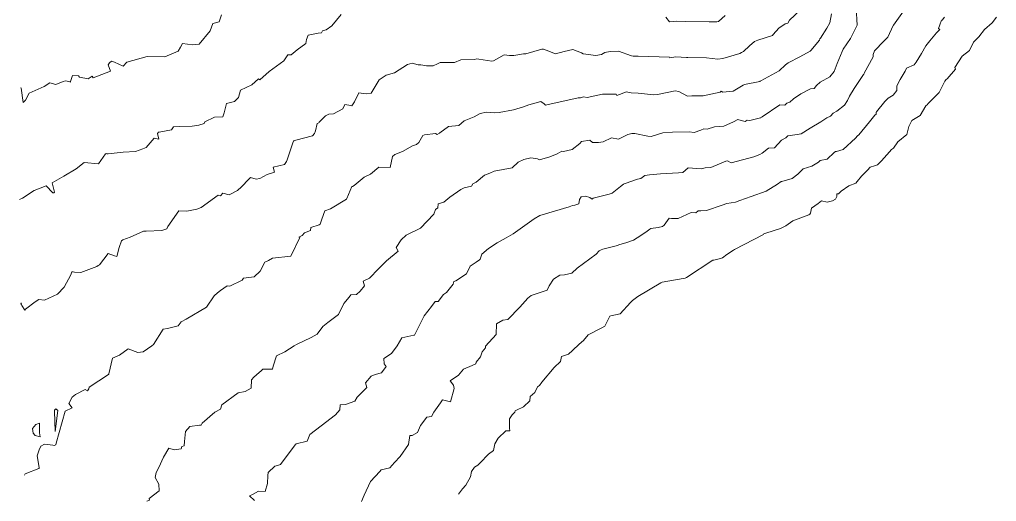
# Model space of a CAD drawing. Header units: inches. Extents: x 1412000 to 1412328, y 4931096 to 4931684.
# Drawn here: x 1412000 to 1412162.4, y 4931095.6 to 4931175.7 of the extents above; entities that cross this region are included whole.
import ezdxf

# ---------------------------------------------------------------- set-up
doc = ezdxf.new("R2010")
doc.units = ezdxf.units.IN
doc.header["$MEASUREMENT"] = 0

# ---------------------------------------------------------------- blocks, each defined once
blk = doc.blocks.new('CONTOURS')
at = {"color": 242, "lineweight": 0, "true_color": 0xcd2027}
for points in [[(1412033.62, 4931176.47), (1412033.23, 4931175.29), (1412032.19, 4931175.01), (1412031.74, 4931173.8), (1412029.89, 4931171.62), (1412028.78, 4931171.47), (1412027.11, 4931171.73), (1412026.81, 4931171.1), (1412026.42, 4931170.41), (1412024.16, 4931169.51), (1412021.23, 4931169.54), (1412017.87, 4931168.63), (1412017.27, 4931167.95), (1412015.81, 4931168.6), (1412015.29, 4931168.75), (1412015.01, 4931168.48), (1412014.75, 4931168.15), (1412015.17, 4931167.11), (1412012.29, 4931165.98), (1412012.12, 4931166.27), (1412011.44, 4931165.86), (1412009.97, 4931166.09), (1412009.83, 4931166.33), (1412008.84, 4931166.4), (1412008.52, 4931165.38), (1412008.52, 4931165.34), (1412008.49, 4931165.31), (1412008.47, 4931165.35), (1412007.66, 4931165.53), (1412007.3, 4931165.37), (1412006.06, 4931164.87), (1412005.05, 4931165.19), (1412004.15, 4931164.57), (1412001.63, 4931163.47), (1412001.02, 4931162.3), (1412000.64, 4931161.92), (1412000.32, 4931164.29), (1412000.25, 4931164.4)], [(1412117.35, 4931176.36), (1412116.22, 4931175.36), (1412115.97, 4931175.32), (1412115.94, 4931175.32), (1412114.7, 4931175.31), (1412110.67, 4931175.37), (1412109.32, 4931175.4), (1412108.1, 4931175.31), (1412107.45, 4931176.08)], [(1412053.51, 4931176.55), (1412051.95, 4931174.64), (1412050.98, 4931174), (1412050.39, 4931173.81), (1412050.21, 4931173.46), (1412049.67, 4931173.44), (1412048.02, 4931173.08), (1412047.74, 4931172.37), (1412047.62, 4931171.7), (1412046.19, 4931170.65), (1412045.18, 4931169.83), (1412044.63, 4931169.84), (1412043.98, 4931168.8), (1412041.51, 4931167.05), (1412039.99, 4931165.67), (1412039.78, 4931165.83), (1412038.67, 4931164.86), (1412036.75, 4931163.94), (1412036.45, 4931162.76), (1412035.78, 4931162.05), (1412034.41, 4931161.76), (1412034.07, 4931160.19), (1412033.81, 4931159.54), (1412032.45, 4931159.48), (1412030.81, 4931158.7), (1412030.71, 4931158.44), (1412029.83, 4931158.15), (1412028.74, 4931157.95), (1412026.65, 4931157.92), (1412025.63, 4931157.84), (1412025.27, 4931157.38), (1412023.24, 4931156.96), (1412023.13, 4931156.97), (1412022.98, 4931156.78), (1412023.18, 4931155.83), (1412022.42, 4931155.97), (1412021.08, 4931154.44), (1412020.51, 4931154.18), (1412019.29, 4931153.77), (1412017.24, 4931153.63), (1412014.75, 4931153.4), (1412014.66, 4931153.4), (1412014.56, 4931153.38), (1412014.53, 4931153.41), (1412014.34, 4931153.36), (1412013.16, 4931151.74), (1412010.75, 4931151.94), (1412009.45, 4931150.89), (1412007.4, 4931149.69), (1412005.43, 4931148.55), (1412005.82, 4931147), (1412005.75, 4931146.9), (1412005.73, 4931146.88), (1412005.63, 4931146.88), (1412005.56, 4931146.9), (1412004.44, 4931148.08), (1412002.44, 4931147.29), (1412000.54, 4931146.03), (1412000.03, 4931145.78)], [(1412130.69, 4931178.1), (1412128.05, 4931175.56), (1412127.77, 4931175.1), (1412127.3, 4931175), (1412126.28, 4931174.26), (1412125.32, 4931173.21), (1412125.18, 4931173.02), (1412122.74, 4931172.28), (1412122.19, 4931172.04), (1412121.36, 4931171.32), (1412120.36, 4931170.4), (1412120.03, 4931170.2), (1412119.76, 4931170.07), (1412116.92, 4931169.21), (1412116.12, 4931169.13), (1412114.23, 4931169.34), (1412111.12, 4931169.37), (1412111, 4931169.39), (1412110.9, 4931169.4), (1412109.11, 4931169.48), (1412108.11, 4931169.31), (1412108.07, 4931169.43), (1412102.85, 4931169.58), (1412102.16, 4931169.6), (1412102.02, 4931169.62), (1412101.78, 4931169.64), (1412099.62, 4931170.46), (1412098.2, 4931170.39), (1412097.35, 4931170.21), (1412096.75, 4931169.89), (1412095.85, 4931169.72), (1412093.71, 4931169.97), (1412093.47, 4931170.17), (1412092, 4931170.73), (1412090.59, 4931170.36), (1412089.15, 4931169.97), (1412087.57, 4931170.62), (1412087.12, 4931170.79), (1412086.84, 4931170.74), (1412084.17, 4931170.01), (1412084.13, 4931169.97), (1412083.83, 4931169.99), (1412082.21, 4931169.73), (1412081.47, 4931169.71), (1412080.61, 4931169.83), (1412078.83, 4931168.81), (1412078.54, 4931168.79), (1412076.37, 4931169.12), (1412076, 4931169.16), (1412075.71, 4931169.04), (1412073.4, 4931169.01), (1412072.34, 4931168.57), (1412070.42, 4931168.54), (1412069.97, 4931168.54), (1412069.51, 4931168.32), (1412068.8, 4931168), (1412067.71, 4931168.01), (1412066.75, 4931168.17), (1412066.31, 4931168.16), (1412065.31, 4931168.42), (1412064.53, 4931168.21), (1412062.39, 4931166.86), (1412061, 4931166.43), (1412059.84, 4931165.66), (1412058.48, 4931163.47), (1412057.66, 4931163.32), (1412056.42, 4931163.5), (1412055.74, 4931162.01), (1412055.28, 4931161.36), (1412055.08, 4931161.4), (1412054.08, 4931161.57), (1412053.77, 4931160.87), (1412052.21, 4931160.03), (1412051.47, 4931159.95), (1412050.88, 4931159.7), (1412049.83, 4931158.63), (1412049.81, 4931158.52), (1412049.49, 4931158.43), (1412049.21, 4931157.2), (1412049.07, 4931156.76), (1412048.74, 4931156.37), (1412045.97, 4931155.63), (1412045.62, 4931155.52), (1412045.59, 4931155.5), (1412045.54, 4931155.35), (1412044.49, 4931152.21), (1412044.41, 4931152.12), (1412044.07, 4931151.58), (1412042.22, 4931151.16), (1412042.43, 4931150.34), (1412041.22, 4931149.92), (1412039.96, 4931149.3), (1412039.38, 4931149.19), (1412038.4, 4931149.42), (1412036.64, 4931147.62), (1412036.55, 4931147.54), (1412036.24, 4931147.29), (1412034.87, 4931146.54), (1412033.81, 4931146.86), (1412033.44, 4931146.42), (1412033.04, 4931146.49), (1412030.23, 4931144.47), (1412029.52, 4931144.19), (1412027.86, 4931143.86), (1412026.52, 4931143.89), (1412024.69, 4931141.28), (1412024.5, 4931140.93), (1412023.69, 4931140.64), (1412021.1, 4931140.51), (1412020.65, 4931140.55), (1412018.44, 4931139.52), (1412017.18, 4931139.08), (1412016.96, 4931138.9), (1412016.61, 4931137.83), (1412016.23, 4931136.34), (1412015.84, 4931136.45), (1412014.79, 4931136.81), (1412013.31, 4931134.96), (1412013.11, 4931134.82), (1412012.86, 4931134.68), (1412010.21, 4931133.65), (1412009.15, 4931133.72), (1412008.95, 4931133.78), (1412008.71, 4931133.76), (1412008.57, 4931133.3), (1412007.44, 4931131.21), (1412006.33, 4931130.09), (1412004.18, 4931129.05), (1412003.21, 4931129.17), (1412002.65, 4931128.79), (1412001, 4931127.59), (1412000.9, 4931127.4), (1412000.4, 4931128.2), (1412000.28, 4931128.63), (1412000.2, 4931128.43)], [(1412135, 4931176.64), (1412134.76, 4931175.14), (1412134.26, 4931174.26), (1412133.17, 4931172.6), (1412133.09, 4931172.49), (1412133, 4931172.28), (1412131.57, 4931170.52), (1412131.47, 4931170.41), (1412129.74, 4931169.51), (1412127.83, 4931168.52), (1412127.58, 4931168.32), (1412127.37, 4931168.18), (1412126.29, 4931167.18), (1412123.85, 4931165.82), (1412123.26, 4931165.52), (1412123.16, 4931165.45), (1412123.09, 4931165.4), (1412120.56, 4931164.89), (1412120.34, 4931164.77), (1412118.64, 4931163.76), (1412116.97, 4931163.62), (1412116.69, 4931163.76), (1412116.53, 4931163.63), (1412113.67, 4931163.01), (1412111.79, 4931162.99), (1412111.07, 4931162.95), (1412109.63, 4931163.72), (1412109.02, 4931163.86), (1412106.07, 4931163.22), (1412105.49, 4931163.2), (1412102.89, 4931163.48), (1412101.7, 4931163.52), (1412100.9, 4931163.69), (1412100.22, 4931163.42), (1412099.35, 4931163.09), (1412099.2, 4931163.3), (1412096.97, 4931163.3), (1412096.95, 4931163.29), (1412094.4, 4931162.73), (1412093.76, 4931162.86), (1412093.28, 4931162.69), (1412092.91, 4931162.66), (1412088.21, 4931161.64), (1412087.46, 4931161.47), (1412087.25, 4931161.7), (1412086.68, 4931162.06), (1412084.68, 4931161.54), (1412083.81, 4931161.16), (1412082.15, 4931160.69), (1412079.79, 4931160.23), (1412078.96, 4931160.21), (1412077.63, 4931160.3), (1412076.62, 4931160.05), (1412075.62, 4931159.5), (1412073.96, 4931158.85), (1412073.04, 4931158.09), (1412071.34, 4931157.93), (1412069.91, 4931156.86), (1412069.86, 4931156.79), (1412069.47, 4931156.6), (1412069.16, 4931156.73), (1412067.36, 4931156.56), (1412067.08, 4931156.43), (1412066.42, 4931155.28), (1412066.04, 4931154.91), (1412065.33, 4931154.7), (1412063.72, 4931153.78), (1412062.44, 4931153.26), (1412062.04, 4931152.91), (1412061.64, 4931151.12), (1412059.78, 4931151.16), (1412058.39, 4931150.02), (1412057.32, 4931149.51), (1412055.68, 4931148.14), (1412055.39, 4931147.94), (1412055.27, 4931147.93), (1412054.42, 4931145.96), (1412054.36, 4931145.82), (1412051.74, 4931144.25), (1412050.78, 4931143.9), (1412050.31, 4931142.54), (1412049.99, 4931141.72), (1412049.82, 4931141.56), (1412048.47, 4931141.15), (1412048.41, 4931140.65), (1412047.38, 4931140.25), (1412047.03, 4931139.79), (1412046.9, 4931139.78), (1412046.48, 4931139.53), (1412046.61, 4931139.49), (1412045.15, 4931136.35), (1412042.06, 4931136.05), (1412041.43, 4931135.66), (1412040.79, 4931135.38), (1412040.03, 4931133.86), (1412039.06, 4931132.93), (1412037.27, 4931132.72), (1412037.03, 4931132.38), (1412034.97, 4931131.38), (1412034.54, 4931131.47), (1412033.41, 4931130.7), (1412032.94, 4931130.26), (1412032.36, 4931129.79), (1412031.13, 4931127.93), (1412027.75, 4931125.93), (1412026.89, 4931125.47), (1412026.41, 4931124.79), (1412024.62, 4931124.34), (1412023.91, 4931124.23), (1412022.3, 4931121.72), (1412022, 4931121.47), (1412020.58, 4931120.5), (1412019.71, 4931120.39), (1412018.1, 4931120.97), (1412016.67, 4931119.91), (1412015.5, 4931119.45), (1412014.88, 4931116.81), (1412014.9, 4931116.77), (1412014.83, 4931116.71), (1412014.83, 4931116.7), (1412014.81, 4931116.7), (1412011.63, 4931114.59), (1412011.57, 4931114.36), (1412011.34, 4931114.02), (1412010.92, 4931114.2), (1412009.34, 4931113.38), (1412008.76, 4931112.93), (1412008.23, 4931111.88), (1412008.78, 4931111.17), (1412007.6, 4931110.61), (1412006.13, 4931105.32), (1412006.05, 4931105.03), (1412005.8, 4931104.9), (1412005.54, 4931104.98), (1412004.16, 4931105.15), (1412003.57, 4931104.79), (1412003.27, 4931104.18), (1412002.94, 4931103.21), (1412003.3, 4931101.26), (1412003.31, 4931101.18), (1412003.29, 4931101.14), (1412003.23, 4931101.11), (1412000.97, 4931100.21), (1412000.85, 4931100)], [(1412139.12, 4931177.65), (1412139.26, 4931174.75), (1412138.28, 4931172.78), (1412138.15, 4931172.52), (1412137.56, 4931171.63), (1412136.95, 4931170.75), (1412136.81, 4931170.4), (1412135.94, 4931168.41), (1412135.46, 4931167.03), (1412134.72, 4931166.19), (1412133.1, 4931165.29), (1412132.54, 4931164.72), (1412132.11, 4931164.23), (1412131.53, 4931164.15), (1412129.93, 4931163.35), (1412128.68, 4931162.53), (1412128.09, 4931161.98), (1412127.61, 4931161.77), (1412127.24, 4931161.48), (1412126.4, 4931161.5), (1412123.5, 4931159.55), (1412123.27, 4931159.39), (1412123.24, 4931159.35), (1412122.99, 4931159.28), (1412121.42, 4931158.92), (1412120.97, 4931158.97), (1412120.64, 4931158.75), (1412119.97, 4931158.89), (1412119.43, 4931159.06), (1412118.7, 4931158.72), (1412117.11, 4931157.97), (1412115.54, 4931157.84), (1412114.34, 4931157.5), (1412113.78, 4931157.54), (1412113.3, 4931157.31), (1412112.19, 4931156.94), (1412111.35, 4931157.03), (1412108.56, 4931157), (1412106.97, 4931156.84), (1412105.03, 4931156.25), (1412104.46, 4931156.31), (1412102.31, 4931156.78), (1412102.11, 4931156.74), (1412101.83, 4931156.73), (1412101.14, 4931156.61), (1412099.62, 4931155.83), (1412098.43, 4931156.06), (1412097.06, 4931155.38), (1412096.29, 4931155.24), (1412095.26, 4931155.24), (1412094.85, 4931155.66), (1412093.44, 4931155.41), (1412093.2, 4931155.07), (1412091.91, 4931154.12), (1412090.46, 4931153.77), (1412090.18, 4931153.81), (1412089.43, 4931153.38), (1412088.18, 4931152.86), (1412086.49, 4931152.4), (1412086.12, 4931152.55), (1412085.03, 4931152.73), (1412083.85, 4931152.42), (1412082.9, 4931152.01), (1412081.91, 4931151.03), (1412078.94, 4931150.51), (1412078.21, 4931150.15), (1412077.33, 4931149.83), (1412075.94, 4931148.66), (1412075.38, 4931148.37), (1412075.14, 4931148), (1412073.92, 4931147.72), (1412073.38, 4931147.43), (1412071.57, 4931146.18), (1412070.59, 4931145.34), (1412069.62, 4931145.06), (1412069.56, 4931144.4), (1412069.18, 4931144.12), (1412068.92, 4931143.36), (1412066.7, 4931141.02), (1412064.28, 4931139.89), (1412063.46, 4931139.07), (1412062.64, 4931137.79), (1412062.96, 4931137.19), (1412061.04, 4931135.58), (1412059.7, 4931134.27), (1412058.19, 4931132.74), (1412057.18, 4931132.22), (1412057.36, 4931131.45), (1412056.67, 4931130.54), (1412056.04, 4931130.01), (1412055.13, 4931129.93), (1412054.82, 4931129.56), (1412053.93, 4931128.53), (1412053.05, 4931126.7), (1412051.28, 4931125.34), (1412050.43, 4931124.7), (1412049.49, 4931123.43), (1412048.51, 4931122.84), (1412046.07, 4931121.7), (1412045.68, 4931121.49), (1412044.15, 4931120.46), (1412042.74, 4931119.82), (1412042.18, 4931118.1), (1412042.07, 4931117.61), (1412040.48, 4931117.59), (1412040.24, 4931117.4), (1412039.41, 4931116.68), (1412038.96, 4931116.3), (1412038.61, 4931115.85), (1412038.56, 4931114.44), (1412037.54, 4931113.9), (1412036.35, 4931113.67), (1412033.65, 4931111.69), (1412033.44, 4931110.97), (1412032.48, 4931110.47), (1412030.37, 4931108.63), (1412030.21, 4931108.3), (1412029.93, 4931108.32), (1412028.36, 4931108.08), (1412027.62, 4931107.25), (1412027.44, 4931105.57), (1412027.39, 4931104.86), (1412027, 4931104.77), (1412026.91, 4931104.39), (1412025.73, 4931104.19), (1412024.85, 4931104.49), (1412023.95, 4931103), (1412023.2, 4931101.25), (1412022.72, 4931100.46), (1412022.56, 4931099.59), (1412023.21, 4931098.51), (1412023.24, 4931097.39), (1412021.58, 4931096.1), (1412021.66, 4931095.83), (1412021.19, 4931095.68)], [(1412148.19, 4931178.77), (1412145.33, 4931174.76), (1412145.3, 4931174.72), (1412145.29, 4931174.72), (1412145.28, 4931174.71), (1412145.27, 4931174.69), (1412144.39, 4931172.74), (1412143.73, 4931172.09), (1412142.17, 4931170.5), (1412141.96, 4931169.89), (1412141.91, 4931169.49), (1412140.45, 4931166.76), (1412140.38, 4931166.58), (1412140.35, 4931166.57), (1412140.32, 4931166.53), (1412138.8, 4931164.25), (1412138.01, 4931162.98), (1412137.67, 4931162.26), (1412137.17, 4931161.47), (1412135.9, 4931160.45), (1412135.3, 4931160.11), (1412134.84, 4931159.66), (1412134.22, 4931159.34), (1412133.23, 4931158.69), (1412131.45, 4931157.62), (1412129.98, 4931156.71), (1412129.31, 4931156.58), (1412127.75, 4931156.37), (1412127.4, 4931156.01), (1412126.7, 4931155.67), (1412125.52, 4931154.38), (1412124.56, 4931154.32), (1412123.5, 4931153.51), (1412123.08, 4931153.27), (1412122.08, 4931152.89), (1412118.34, 4931151.9), (1412117.71, 4931152.23), (1412117.47, 4931152.18), (1412114.94, 4931151.1), (1412114.01, 4931151.03), (1412113.33, 4931150.91), (1412111.89, 4931150.98), (1412111.18, 4931151.07), (1412110.31, 4931150.27), (1412109.58, 4931150.23), (1412106.57, 4931150.04), (1412104.78, 4931149.9), (1412103.98, 4931149.75), (1412103.3, 4931149.27), (1412102.75, 4931149.15), (1412100.69, 4931148.44), (1412100.56, 4931148.41), (1412100.43, 4931148.34), (1412099.93, 4931147.95), (1412098.53, 4931146.84), (1412098.04, 4931146.7), (1412095.39, 4931146.02), (1412095.2, 4931145.87), (1412094.82, 4931146.12), (1412094.11, 4931146.36), (1412093.4, 4931146.24), (1412093.12, 4931145.8), (1412093, 4931145.08), (1412092.32, 4931144.87), (1412091.93, 4931144.81), (1412091.4, 4931144.56), (1412086.51, 4931143.11), (1412085.6, 4931142.59), (1412082.09, 4931140.06), (1412080.92, 4931139.44), (1412079.43, 4931138.57), (1412078.01, 4931137.63), (1412076.9, 4931136.73), (1412076.62, 4931135.88), (1412076.51, 4931135.77), (1412075.95, 4931135.38), (1412074.94, 4931134.71), (1412074.35, 4931133.44), (1412072.56, 4931132.3), (1412072.2, 4931132.19), (1412072.09, 4931131.75), (1412070.99, 4931130.32), (1412070.53, 4931130.02), (1412069.61, 4931128.83), (1412069.1, 4931128.87), (1412068.5, 4931128.01), (1412067.32, 4931126.44), (1412065.68, 4931123.28), (1412065.58, 4931123.27), (1412063.58, 4931122.83), (1412062.81, 4931121.5), (1412061.85, 4931120.23), (1412060.6, 4931119.4), (1412060.66, 4931118.51), (1412060.98, 4931118.03), (1412060.22, 4931116.98), (1412059.15, 4931116.71), (1412058.49, 4931116.44), (1412057.54, 4931115.34), (1412057.76, 4931114.58), (1412056.17, 4931112.97), (1412055.79, 4931112.29), (1412054.21, 4931111.72), (1412053.31, 4931111.68), (1412053.25, 4931110.87), (1412052.53, 4931110.02), (1412050.19, 4931108.2), (1412048.3, 4931106.73), (1412047.85, 4931105.64), (1412046.02, 4931105.19), (1412045.95, 4931105.16), (1412045.85, 4931105.09), (1412045.85, 4931105.06), (1412043.43, 4931101.77), (1412042.89, 4931101.59), (1412042.47, 4931101.5), (1412041.36, 4931100.44), (1412041.31, 4931099.95), (1412041.25, 4931098.62), (1412040.89, 4931097.26), (1412039.76, 4931097.35), (1412038.77, 4931096.76), (1412038.24, 4931096.56), (1412039.09, 4931095.76)], [(1412153.78, 4931176.09), (1412153.4, 4931175.57), (1412153.27, 4931175.57), (1412153.01, 4931174.82), (1412152.82, 4931174.18), (1412153.03, 4931174.05), (1412152.47, 4931173.49), (1412151.36, 4931172.16), (1412150.7, 4931171.32), (1412149.95, 4931170.07), (1412149.09, 4931168.6), (1412148.75, 4931168.18), (1412147.47, 4931167.6), (1412147.23, 4931167.11), (1412146.42, 4931165.72), (1412145.86, 4931164.7), (1412145.89, 4931163.9), (1412145.25, 4931163.14), (1412144.42, 4931162.63), (1412143.86, 4931162.07), (1412142.49, 4931160.33), (1412142.48, 4931160.31), (1412142.46, 4931160.28), (1412142.44, 4931159.99), (1412142.19, 4931159.78), (1412141.31, 4931158.7), (1412139.55, 4931156.55), (1412139.34, 4931156.36), (1412138.99, 4931155.96), (1412136.95, 4931154.07), (1412135.83, 4931153.76), (1412135.69, 4931153.76), (1412135.44, 4931153.59), (1412134.31, 4931152.5), (1412133.14, 4931152.25), (1412132.87, 4931152.02), (1412131.75, 4931151.33), (1412130.32, 4931150.89), (1412129.42, 4931149.98), (1412128.46, 4931149.29), (1412126.74, 4931148.79), (1412126.64, 4931148.76), (1412126.01, 4931148.36), (1412124.15, 4931147.16), (1412121.63, 4931146.29), (1412119.77, 4931145.63), (1412119.04, 4931145.35), (1412117.62, 4931145.11), (1412116.85, 4931144.83), (1412114.25, 4931143.95), (1412113.27, 4931143.9), (1412112.84, 4931143.88), (1412112.46, 4931143.57), (1412111.7, 4931143.61), (1412109.51, 4931142.65), (1412108.41, 4931142.63), (1412108.05, 4931142.7), (1412107.2, 4931141.51), (1412106.93, 4931141.31), (1412106.19, 4931141.12), (1412104.97, 4931140.95), (1412104.81, 4931140.84), (1412104.17, 4931140.38), (1412102.73, 4931139.43), (1412102.1, 4931139.05), (1412101.01, 4931138.65), (1412099.64, 4931138.24), (1412099.43, 4931138.17), (1412097.01, 4931137.55), (1412096.74, 4931137.41), (1412096.39, 4931137.24), (1412095.88, 4931136.71), (1412092.72, 4931134.37), (1412091.86, 4931133.57), (1412090.6, 4931133.26), (1412089.87, 4931133.21), (1412088.79, 4931132.58), (1412088.07, 4931131.44), (1412087.75, 4931130.71), (1412085.07, 4931129.84), (1412084.54, 4931129.4), (1412083.22, 4931127.91), (1412081.18, 4931125.87), (1412080.35, 4931125.77), (1412079.33, 4931125.13), (1412079.29, 4931123.38), (1412077.5, 4931121.44), (1412077.49, 4931121.15), (1412076.96, 4931120.49), (1412076.64, 4931119.68), (1412075.96, 4931118.78), (1412075.88, 4931118.5), (1412075.29, 4931118.2), (1412073.86, 4931117.59), (1412072.99, 4931116.63), (1412071.63, 4931115.69), (1412072.19, 4931114.96), (1412072.26, 4931114.37), (1412071.69, 4931112.2), (1412070.34, 4931112.52), (1412070.01, 4931112.01), (1412068.9, 4931110.48), (1412068.5, 4931109.72), (1412067.73, 4931109.62), (1412066.71, 4931108.23), (1412066.2, 4931107.06), (1412065.28, 4931106.59), (1412064.9, 4931106.61), (1412064.69, 4931105.08), (1412063.28, 4931103.08), (1412062.38, 4931102.11), (1412061.6, 4931101.19), (1412060.13, 4931100.87), (1412059.93, 4931100.58), (1412058.38, 4931098.97), (1412057.33, 4931096.68), (1412056.85, 4931095.63)], [(1412162.43, 4931176.09), (1412161.71, 4931175.13), (1412160.47, 4931174.03), (1412159.52, 4931172.81), (1412158.63, 4931171.92), (1412157.95, 4931170.52), (1412156.74, 4931169.6), (1412155.54, 4931167.74), (1412155.65, 4931167.47), (1412154.24, 4931165.84), (1412154.05, 4931165.7), (1412153.84, 4931165.45), (1412153.8, 4931165.34), (1412152.93, 4931163.54), (1412151.05, 4931161.66), (1412150.97, 4931161.56), (1412150.7, 4931161.33), (1412149.73, 4931159.74), (1412148.36, 4931158.9), (1412147.89, 4931157.9), (1412147.52, 4931156.58), (1412146.02, 4931155.36), (1412145.34, 4931154.32), (1412145.01, 4931154.09), (1412144.65, 4931153.73), (1412143.34, 4931152.23), (1412142.65, 4931151.55), (1412142.17, 4931151.36), (1412141.45, 4931151.14), (1412140.99, 4931150.65), (1412140.01, 4931149.65), (1412139.29, 4931148.77), (1412139.04, 4931148.51), (1412137.9, 4931148.04), (1412136.59, 4931147.17), (1412136.16, 4931146.72), (1412135.92, 4931146.73), (1412135.88, 4931146.28), (1412135.7, 4931145.82), (1412135.15, 4931145.55), (1412134.31, 4931145.32), (1412133.36, 4931145.57), (1412132.81, 4931145.15), (1412131.69, 4931144.34), (1412131.52, 4931143.53), (1412131.42, 4931143.33), (1412131.22, 4931143.23), (1412128.56, 4931142.23), (1412127.44, 4931141.4), (1412126.55, 4931141), (1412124.09, 4931140.17), (1412123.74, 4931140.08), (1412123.68, 4931139.99), (1412118.88, 4931137.46), (1412118.74, 4931137.37), (1412117.59, 4931136.63), (1412116.88, 4931136.09), (1412116.54, 4931135.98), (1412115.45, 4931135.7), (1412115.31, 4931135.71), (1412110.9, 4931132.84), (1412110.79, 4931132.78), (1412110.68, 4931132.71), (1412107.82, 4931132.22), (1412106.86, 4931132.07), (1412106.64, 4931131.94), (1412102.84, 4931129.7), (1412101.95, 4931128.99), (1412101.58, 4931128.7), (1412099.89, 4931126.82), (1412098.32, 4931126.48), (1412098.18, 4931126.42), (1412097.35, 4931124.74), (1412096.82, 4931124.45), (1412094.58, 4931123.32), (1412093.77, 4931122.36), (1412093.06, 4931121.77), (1412091.94, 4931120.73), (1412091.31, 4931120.09), (1412090.1, 4931119.72), (1412089.95, 4931118.89), (1412088.91, 4931117.89), (1412086.84, 4931115.44), (1412086.47, 4931114.9), (1412086.16, 4931114.65), (1412085.72, 4931113.72), (1412084.9, 4931113.06), (1412084.86, 4931112.35), (1412083.83, 4931111.35), (1412082.62, 4931110.77), (1412082.41, 4931110.67), (1412082.34, 4931110.44), (1412081.93, 4931110.03), (1412081.47, 4931109.34), (1412081.47, 4931107.78), (1412081.54, 4931107.37), (1412080.88, 4931107.36), (1412079.62, 4931106.13), (1412079.07, 4931105.21), (1412078.81, 4931104.08), (1412077.98, 4931103.5), (1412076.63, 4931102.05), (1412076.19, 4931101.63), (1412075.66, 4931101.35), (1412075.17, 4931100.58), (1412074.97, 4931099.71), (1412074.21, 4931098.31), (1412073.69, 4931097.74), (1412073.01, 4931096.84)], [(1412005.85, 4931110.78), (1412005.86, 4931110.65), (1412005.93, 4931107.27), (1412006.37, 4931110.76), (1412006.05, 4931110.99), (1412005.85, 4931110.78)], [(1412002.21, 4931107.76), (1412002.28, 4931106.95), (1412002.65, 4931106.56), (1412003.48, 4931106.37), (1412003.34, 4931107.05), (1412003.36, 4931108.63), (1412002.73, 4931108.43), (1412002.21, 4931107.76)]]:
    blk.add_lwpolyline(points, dxfattribs=at)

msp = doc.modelspace()

# ---------------------------------------------------------------- block references
msp.add_blockref('CONTOURS', (0, 0))

doc.saveas('drawing.dxf')
